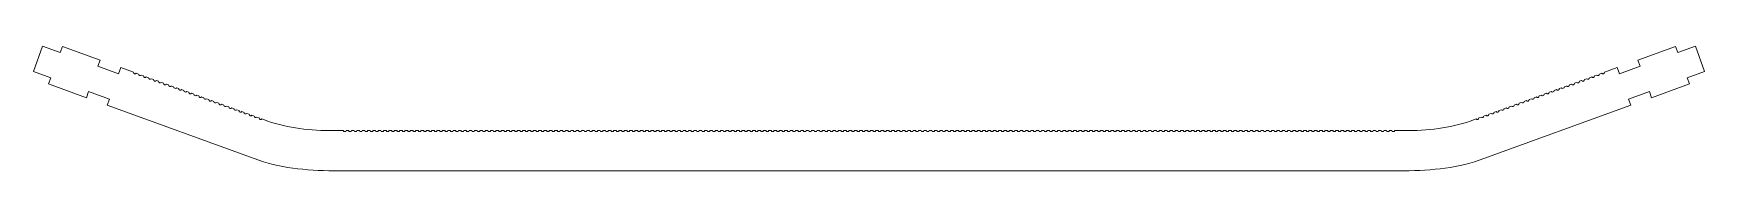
# Model space of a CAD drawing. Header units: millimetres. Extents: x -397 to 397, y -9 to 51.
import ezdxf

# ---------------------------------------------------------------- set-up
doc = ezdxf.new("R2010")
doc.units = ezdxf.units.MM

msp = doc.modelspace()

# ---------------------------------------------------------------- linework, layer by layer
at = {"color": 7, "linetype": 'Continuous', "lineweight": 15}
for p, q in [((-392.43, 50.62), (-396.77, 38.69)), ((-384.11, 47.59), (-392.43, 50.62)), ((-383.02, 50.58), (-384.11, 47.59)), ((-383.02, 50.58), (-365.12, 44.06)), ((383.02, 50.58), (365.12, 44.06)), ((383.02, 50.58), (384.11, 47.59)), ((384.11, 47.59), (392.43, 50.62)), ((396.77, 38.69), (392.43, 50.62)), ((-365.12, 44.06), (-366.21, 41.08)), ((-356.3, 37.47), (-366.21, 41.08)), ((-356.3, 37.47), (-355.21, 40.45)), ((-349.27, 38.29), (-355.21, 40.45)), ((355.21, 40.45), (349.27, 38.29)), ((356.3, 37.47), (355.21, 40.45)), ((356.3, 37.47), (366.21, 41.08)), ((365.12, 44.06), (366.21, 41.08)), ((-388.45, 35.66), (-396.77, 38.69)), ((-388.45, 35.66), (-389.54, 32.68)), ((-389.54, 32.68), (-371.64, 26.16)), ((-346.88, 37.42), (-347.93, 37.8)), ((-344.5, 36.55), (-345.54, 36.94)), ((-342.11, 35.68), (-343.16, 36.07)), ((-339.72, 34.82), (-340.77, 35.2)), ((-337.34, 33.95), (-338.38, 34.33)), ((-334.95, 33.08), (-336, 33.46)), ((-332.56, 32.21), (-333.61, 32.59)), ((333.61, 32.59), (332.56, 32.21)), ((336, 33.46), (334.95, 33.08)), ((338.38, 34.33), (337.34, 33.95)), ((340.77, 35.2), (339.72, 34.82)), ((343.16, 36.07), (342.11, 35.68)), ((345.54, 36.94), (344.5, 36.55)), ((347.93, 37.8), (346.88, 37.42)), ((389.54, 32.68), (371.64, 26.16)), ((388.45, 35.66), (396.77, 38.69)), ((388.45, 35.66), (389.54, 32.68)), ((-370.55, 29.14), (-371.64, 26.16)), ((-360.64, 25.54), (-370.55, 29.14)), ((-360.64, 25.54), (-361.73, 22.55)), ((-330.18, 31.34), (-331.22, 31.72)), ((-327.79, 30.47), (-328.84, 30.85)), ((-325.4, 29.6), (-326.45, 29.99)), ((-323.01, 28.74), (-324.06, 29.12)), ((-320.63, 27.87), (-321.68, 28.25)), ((-318.24, 27), (-319.29, 27.38)), ((-315.85, 26.13), (-316.9, 26.51)), ((-313.47, 25.26), (-314.52, 25.64)), ((-311.08, 24.39), (-312.13, 24.77)), ((-308.69, 23.52), (-309.74, 23.9)), ((309.74, 23.9), (308.69, 23.52)), ((312.13, 24.77), (311.08, 24.39)), ((314.52, 25.64), (313.47, 25.26)), ((316.9, 26.51), (315.85, 26.13)), ((319.29, 27.38), (318.24, 27)), ((321.68, 28.25), (320.63, 27.87)), ((324.06, 29.12), (323.01, 28.74)), ((326.45, 29.99), (325.4, 29.6)), ((328.84, 30.85), (327.79, 30.47)), ((331.22, 31.72), (330.18, 31.34)), ((360.64, 25.54), (370.55, 29.14)), ((360.64, 25.54), (361.73, 22.55)), ((370.55, 29.14), (371.64, 26.16)), ((-361.73, 22.55), (-292.01, -2.82)), ((-306.31, 22.65), (-307.36, 23.04)), ((-303.92, 21.79), (-304.97, 22.17)), ((-301.53, 20.92), (-302.58, 21.3)), ((-299.15, 20.05), (-300.19, 20.43)), ((-296.76, 19.18), (-297.81, 19.56)), ((-294.37, 18.31), (-295.42, 18.69)), ((-291.99, 17.44), (-293.03, 17.82)), ((-289.6, 16.57), (-290.65, 16.95)), ((-285.49, 15.08), (-288.26, 16.09)), ((288.26, 16.09), (285.49, 15.08)), ((290.65, 16.95), (289.6, 16.57)), ((293.03, 17.82), (291.99, 17.44)), ((292.01, -2.82), (361.73, 22.55)), ((295.42, 18.69), (294.37, 18.31)), ((297.81, 19.56), (296.76, 19.18)), ((300.19, 20.43), (299.15, 20.05)), ((302.58, 21.3), (301.53, 20.92)), ((304.97, 22.17), (303.92, 21.79)), ((307.36, 23.04), (306.31, 22.65)), ((-249.63, 10.52), (-254, 10.52)), ((-247.09, 10.52), (-248.21, 10.52)), ((-244.55, 10.52), (-245.67, 10.52)), ((-242.01, 10.52), (-243.13, 10.52)), ((-239.47, 10.52), (-240.59, 10.52)), ((-236.93, 10.52), (-238.05, 10.52)), ((-234.39, 10.52), (-235.51, 10.52)), ((-231.85, 10.52), (-232.97, 10.52)), ((-229.31, 10.52), (-230.43, 10.52)), ((-226.77, 10.52), (-227.89, 10.52)), ((-224.23, 10.52), (-225.35, 10.52)), ((-221.69, 10.52), (-222.81, 10.52)), ((-219.15, 10.52), (-220.27, 10.52)), ((-216.61, 10.52), (-217.73, 10.52)), ((-214.07, 10.52), (-215.19, 10.52)), ((-211.53, 10.52), (-212.65, 10.52)), ((-208.99, 10.52), (-210.11, 10.52)), ((-206.45, 10.52), (-207.57, 10.52)), ((-203.91, 10.52), (-205.03, 10.52)), ((-201.37, 10.52), (-202.49, 10.52)), ((-198.83, 10.52), (-199.95, 10.52)), ((-196.29, 10.52), (-197.41, 10.52)), ((-193.75, 10.52), (-194.87, 10.52)), ((-191.21, 10.52), (-192.33, 10.52)), ((-188.67, 10.52), (-189.79, 10.52)), ((-186.13, 10.52), (-187.25, 10.52)), ((-183.59, 10.52), (-184.71, 10.52)), ((-181.05, 10.52), (-182.17, 10.52)), ((-178.51, 10.52), (-179.63, 10.52)), ((-175.97, 10.52), (-177.09, 10.52)), ((-173.43, 10.52), (-174.55, 10.52)), ((-170.89, 10.52), (-172.01, 10.52)), ((-168.35, 10.52), (-169.47, 10.52)), ((-165.81, 10.52), (-166.93, 10.52)), ((-163.27, 10.52), (-164.39, 10.52)), ((-160.73, 10.52), (-161.85, 10.52)), ((-158.19, 10.52), (-159.31, 10.52)), ((-155.65, 10.52), (-156.77, 10.52)), ((-153.11, 10.52), (-154.23, 10.52)), ((-150.57, 10.52), (-151.69, 10.52)), ((-148.03, 10.52), (-149.15, 10.52)), ((-145.49, 10.52), (-146.61, 10.52)), ((-142.95, 10.52), (-144.07, 10.52)), ((-140.41, 10.52), (-141.53, 10.52)), ((-137.87, 10.52), (-138.99, 10.52)), ((-135.33, 10.52), (-136.45, 10.52)), ((-132.79, 10.52), (-133.91, 10.52)), ((-130.25, 10.52), (-131.37, 10.52)), ((-127.71, 10.52), (-128.83, 10.52)), ((-125.17, 10.52), (-126.29, 10.52)), ((-122.63, 10.52), (-123.75, 10.52)), ((-120.09, 10.52), (-121.21, 10.52)), ((-117.55, 10.52), (-118.67, 10.52)), ((-115.01, 10.52), (-116.13, 10.52)), ((-112.47, 10.52), (-113.59, 10.52)), ((-109.93, 10.52), (-111.05, 10.52)), ((-107.39, 10.52), (-108.51, 10.52)), ((-104.85, 10.52), (-105.97, 10.52)), ((-102.31, 10.52), (-103.43, 10.52)), ((-99.77, 10.52), (-100.89, 10.52)), ((-97.23, 10.52), (-98.35, 10.52)), ((-94.69, 10.52), (-95.81, 10.52)), ((-92.15, 10.52), (-93.27, 10.52)), ((-89.61, 10.52), (-90.73, 10.52)), ((-87.07, 10.52), (-88.19, 10.52)), ((-84.53, 10.52), (-85.65, 10.52)), ((-81.99, 10.52), (-83.11, 10.52)), ((-79.45, 10.52), (-80.57, 10.52)), ((-76.91, 10.52), (-78.03, 10.52)), ((-74.37, 10.52), (-75.49, 10.52)), ((-71.83, 10.52), (-72.95, 10.52)), ((-69.29, 10.52), (-70.41, 10.52)), ((-66.75, 10.52), (-67.87, 10.52)), ((-64.21, 10.52), (-65.33, 10.52)), ((-61.67, 10.52), (-62.79, 10.52)), ((-59.13, 10.52), (-60.25, 10.52)), ((-56.59, 10.52), (-57.71, 10.52)), ((-54.05, 10.52), (-55.17, 10.52)), ((-51.51, 10.52), (-52.63, 10.52)), ((-48.97, 10.52), (-50.09, 10.52)), ((-46.43, 10.52), (-47.55, 10.52)), ((-43.89, 10.52), (-45.01, 10.52)), ((-41.35, 10.52), (-42.47, 10.52)), ((-38.81, 10.52), (-39.93, 10.52)), ((-36.27, 10.52), (-37.39, 10.52)), ((-33.73, 10.52), (-34.85, 10.52)), ((-31.19, 10.52), (-32.31, 10.52)), ((-28.65, 10.52), (-29.77, 10.52)), ((-26.11, 10.52), (-27.23, 10.52)), ((-23.57, 10.52), (-24.69, 10.52)), ((-21.03, 10.52), (-22.15, 10.52)), ((-18.49, 10.52), (-19.61, 10.52)), ((-15.95, 10.52), (-17.07, 10.52)), ((-13.41, 10.52), (-14.53, 10.52)), ((-10.87, 10.52), (-11.99, 10.52)), ((-8.33, 10.52), (-9.45, 10.52)), ((-5.79, 10.52), (-6.91, 10.52)), ((-3.25, 10.52), (-4.37, 10.52)), ((-0.71, 10.52), (-1.83, 10.52)), ((1.83, 10.52), (0.71, 10.52)), ((4.37, 10.52), (3.25, 10.52)), ((6.91, 10.52), (5.79, 10.52)), ((9.45, 10.52), (8.33, 10.52)), ((11.99, 10.52), (10.87, 10.52)), ((14.53, 10.52), (13.41, 10.52)), ((17.07, 10.52), (15.95, 10.52)), ((19.61, 10.52), (18.49, 10.52)), ((22.15, 10.52), (21.03, 10.52)), ((24.69, 10.52), (23.57, 10.52)), ((27.23, 10.52), (26.11, 10.52)), ((29.77, 10.52), (28.65, 10.52)), ((32.31, 10.52), (31.19, 10.52)), ((34.85, 10.52), (33.73, 10.52)), ((37.39, 10.52), (36.27, 10.52)), ((39.93, 10.52), (38.81, 10.52)), ((42.47, 10.52), (41.35, 10.52)), ((45.01, 10.52), (43.89, 10.52)), ((47.55, 10.52), (46.43, 10.52)), ((50.09, 10.52), (48.97, 10.52)), ((52.63, 10.52), (51.51, 10.52)), ((55.17, 10.52), (54.05, 10.52)), ((57.71, 10.52), (56.59, 10.52)), ((60.25, 10.52), (59.13, 10.52)), ((62.79, 10.52), (61.67, 10.52)), ((65.33, 10.52), (64.21, 10.52)), ((67.87, 10.52), (66.75, 10.52)), ((70.41, 10.52), (69.29, 10.52)), ((72.95, 10.52), (71.83, 10.52)), ((75.49, 10.52), (74.37, 10.52)), ((78.03, 10.52), (76.91, 10.52)), ((80.57, 10.52), (79.45, 10.52)), ((83.11, 10.52), (81.99, 10.52)), ((85.65, 10.52), (84.53, 10.52)), ((88.19, 10.52), (87.07, 10.52)), ((90.73, 10.52), (89.61, 10.52)), ((93.27, 10.52), (92.15, 10.52)), ((95.81, 10.52), (94.69, 10.52)), ((98.35, 10.52), (97.23, 10.52)), ((100.89, 10.52), (99.77, 10.52)), ((103.43, 10.52), (102.31, 10.52)), ((105.97, 10.52), (104.85, 10.52)), ((108.51, 10.52), (107.39, 10.52)), ((111.05, 10.52), (109.93, 10.52)), ((113.59, 10.52), (112.47, 10.52)), ((116.13, 10.52), (115.01, 10.52)), ((118.67, 10.52), (117.55, 10.52)), ((121.21, 10.52), (120.09, 10.52)), ((123.75, 10.52), (122.63, 10.52)), ((126.29, 10.52), (125.17, 10.52)), ((128.83, 10.52), (127.71, 10.52)), ((131.37, 10.52), (130.25, 10.52)), ((133.91, 10.52), (132.79, 10.52)), ((136.45, 10.52), (135.33, 10.52)), ((138.99, 10.52), (137.87, 10.52)), ((141.53, 10.52), (140.41, 10.52)), ((144.07, 10.52), (142.95, 10.52)), ((146.61, 10.52), (145.49, 10.52)), ((149.15, 10.52), (148.03, 10.52)), ((151.69, 10.52), (150.57, 10.52)), ((154.23, 10.52), (153.11, 10.52)), ((156.77, 10.52), (155.65, 10.52)), ((159.31, 10.52), (158.19, 10.52)), ((161.85, 10.52), (160.73, 10.52)), ((164.39, 10.52), (163.27, 10.52)), ((166.93, 10.52), (165.81, 10.52)), ((169.47, 10.52), (168.35, 10.52)), ((172.01, 10.52), (170.89, 10.52)), ((174.55, 10.52), (173.43, 10.52)), ((177.09, 10.52), (175.97, 10.52)), ((179.63, 10.52), (178.51, 10.52)), ((182.17, 10.52), (181.05, 10.52)), ((184.71, 10.52), (183.59, 10.52)), ((187.25, 10.52), (186.13, 10.52)), ((189.79, 10.52), (188.67, 10.52)), ((192.33, 10.52), (191.21, 10.52)), ((194.87, 10.52), (193.75, 10.52)), ((197.41, 10.52), (196.29, 10.52)), ((199.95, 10.52), (198.83, 10.52)), ((202.49, 10.52), (201.37, 10.52)), ((205.03, 10.52), (203.91, 10.52)), ((207.57, 10.52), (206.45, 10.52)), ((210.11, 10.52), (208.99, 10.52)), ((212.65, 10.52), (211.53, 10.52)), ((215.19, 10.52), (214.07, 10.52)), ((217.73, 10.52), (216.61, 10.52)), ((220.27, 10.52), (219.15, 10.52)), ((222.81, 10.52), (221.69, 10.52)), ((225.35, 10.52), (224.23, 10.52)), ((227.89, 10.52), (226.77, 10.52)), ((230.43, 10.52), (229.31, 10.52)), ((232.97, 10.52), (231.85, 10.52)), ((235.51, 10.52), (234.39, 10.52)), ((238.05, 10.52), (236.93, 10.52)), ((240.59, 10.52), (239.47, 10.52)), ((243.13, 10.52), (242.01, 10.52)), ((245.67, 10.52), (244.55, 10.52)), ((248.21, 10.52), (247.09, 10.52)), ((254, 10.52), (249.63, 10.52)), ((-254, -8.57), (254, -8.57))]:
    msp.add_line(p, q, dxfattribs=at)
for centre, start, end in [((-348.52, 38.27), 178.25405, 321.74595), ((-346.13, 37.4), 178.25405, 321.74595), ((-343.75, 36.53), 178.25405, 321.74595), ((-341.36, 35.66), 178.25405, 321.74595), ((-338.97, 34.79), 178.25405, 321.74595), ((-336.59, 33.92), 178.25405, 321.74595), ((-334.2, 33.06), 178.25405, 321.74595), ((-331.81, 32.19), 178.25405, 321.74595), ((331.81, 32.19), 218.25405, 1.74595), ((334.2, 33.06), 218.25405, 1.74595), ((336.59, 33.92), 218.25405, 1.74595), ((338.97, 34.79), 218.25405, 1.74595), ((341.36, 35.66), 218.25405, 1.74595), ((343.75, 36.53), 218.25405, 1.74595), ((346.13, 37.4), 218.25405, 1.74595), ((348.52, 38.27), 218.25405, 1.74595), ((-329.43, 31.32), 178.25405, 321.74595), ((-327.04, 30.45), 178.25405, 321.74595), ((-324.65, 29.58), 178.25405, 321.74595), ((-322.27, 28.71), 178.25405, 321.74595), ((-319.88, 27.84), 178.25405, 321.74595), ((-317.49, 26.97), 178.25405, 321.74595), ((-315.1, 26.11), 178.25405, 321.74595), ((-312.72, 25.24), 178.25405, 321.74595), ((-310.33, 24.37), 178.25405, 321.74595), ((310.33, 24.37), 218.25405, 1.74595), ((312.72, 25.24), 218.25405, 1.74595), ((315.1, 26.11), 218.25405, 1.74595), ((317.49, 26.97), 218.25405, 1.74595), ((319.88, 27.84), 218.25405, 1.74595), ((322.27, 28.71), 218.25405, 1.74595), ((324.65, 29.58), 218.25405, 1.74595), ((327.04, 30.45), 218.25405, 1.74595), ((329.43, 31.32), 218.25405, 1.74595), ((-307.94, 23.5), 178.25405, 321.74595), ((-305.56, 22.63), 178.25405, 321.74595), ((-303.17, 21.76), 178.25405, 321.74595), ((-300.78, 20.89), 178.25405, 321.74595), ((-298.4, 20.02), 178.25405, 321.74595), ((-296.01, 19.16), 178.25405, 321.74595), ((-293.62, 18.29), 178.25405, 321.74595), ((-291.24, 17.42), 178.25405, 321.74595), ((-288.85, 16.55), 178.25405, 321.74595), ((288.85, 16.55), 218.25405, 1.74595), ((291.24, 17.42), 218.25405, 1.74595), ((293.62, 18.29), 218.25405, 1.74595), ((296.01, 19.16), 218.25405, 1.74595), ((298.4, 20.02), 218.25405, 1.74595), ((300.78, 20.89), 218.25405, 1.74595), ((303.17, 21.76), 218.25405, 1.74595), ((305.56, 22.63), 218.25405, 1.74595), ((307.94, 23.5), 218.25405, 1.74595), ((-248.92, 10.77), 199.47122, 340.52878), ((-246.38, 10.77), 199.47122, 340.52878), ((-243.84, 10.77), 199.47122, 340.52878), ((-241.3, 10.77), 199.47122, 340.52878), ((-238.76, 10.77), 199.47122, 340.52878), ((-236.22, 10.77), 199.47122, 340.52878), ((-233.68, 10.77), 199.47122, 340.52878), ((-231.14, 10.77), 199.47122, 340.52878), ((-228.6, 10.77), 199.47122, 340.52878), ((-226.06, 10.77), 199.47122, 340.52878), ((-223.52, 10.77), 199.47122, 340.52878), ((-220.98, 10.77), 199.47122, 340.52878), ((-218.44, 10.77), 199.47122, 340.52878), ((-215.9, 10.77), 199.47122, 340.52878), ((-213.36, 10.77), 199.47122, 340.52878), ((-210.82, 10.77), 199.47122, 340.52878), ((-208.28, 10.77), 199.47122, 340.52878), ((-205.74, 10.77), 199.47122, 340.52878), ((-203.2, 10.77), 199.47122, 340.52878), ((-200.66, 10.77), 199.47122, 340.52878), ((-198.12, 10.77), 199.47122, 340.52878), ((-195.58, 10.77), 199.47122, 340.52878), ((-193.04, 10.77), 199.47122, 340.52878), ((-190.5, 10.77), 199.47122, 340.52878), ((-187.96, 10.77), 199.47122, 340.52878), ((-185.42, 10.77), 199.47122, 340.52878), ((-182.88, 10.77), 199.47122, 340.52878), ((-180.34, 10.77), 199.47122, 340.52878), ((-177.8, 10.77), 199.47122, 340.52878), ((-175.26, 10.77), 199.47122, 340.52878), ((-172.72, 10.77), 199.47122, 340.52878), ((-170.18, 10.77), 199.47122, 340.52878), ((-167.64, 10.77), 199.47122, 340.52878), ((-165.1, 10.77), 199.47122, 340.52878), ((-162.56, 10.77), 199.47122, 340.52878), ((-160.02, 10.77), 199.47122, 340.52878), ((-157.48, 10.77), 199.47122, 340.52878), ((-154.94, 10.77), 199.47122, 340.52878), ((-152.4, 10.77), 199.47122, 340.52878), ((-149.86, 10.77), 199.47122, 340.52878), ((-147.32, 10.77), 199.47122, 340.52878), ((-144.78, 10.77), 199.47122, 340.52878), ((-142.24, 10.77), 199.47122, 340.52878), ((-139.7, 10.77), 199.47122, 340.52878), ((-137.16, 10.77), 199.47122, 340.52878), ((-134.62, 10.77), 199.47122, 340.52878), ((-132.08, 10.77), 199.47122, 340.52878), ((-129.54, 10.77), 199.47122, 340.52878), ((-127, 10.77), 199.47122, 340.52878), ((-124.46, 10.77), 199.47122, 340.52878), ((-121.92, 10.77), 199.47122, 340.52878), ((-119.38, 10.77), 199.47122, 340.52878), ((-116.84, 10.77), 199.47122, 340.52878), ((-114.3, 10.77), 199.47122, 340.52878), ((-111.76, 10.77), 199.47122, 340.52878), ((-109.22, 10.77), 199.47122, 340.52878), ((-106.68, 10.77), 199.47122, 340.52878), ((-104.14, 10.77), 199.47122, 340.52878), ((-101.6, 10.77), 199.47122, 340.52878), ((-99.06, 10.77), 199.47122, 340.52878), ((-96.52, 10.77), 199.47122, 340.52878), ((-93.98, 10.77), 199.47122, 340.52878), ((-91.44, 10.77), 199.47122, 340.52878), ((-88.9, 10.77), 199.47122, 340.52878), ((-86.36, 10.77), 199.47122, 340.52878), ((-83.82, 10.77), 199.47122, 340.52878), ((-81.28, 10.77), 199.47122, 340.52878), ((-78.74, 10.77), 199.47122, 340.52878), ((-76.2, 10.77), 199.47122, 340.52878), ((-73.66, 10.77), 199.47122, 340.52878), ((-71.12, 10.77), 199.47122, 340.52878), ((-68.58, 10.77), 199.47122, 340.52878), ((-66.04, 10.77), 199.47122, 340.52878), ((-63.5, 10.77), 199.47122, 340.52878), ((-60.96, 10.77), 199.47122, 340.52878), ((-58.42, 10.77), 199.47122, 340.52878), ((-55.88, 10.77), 199.47122, 340.52878), ((-53.34, 10.77), 199.47122, 340.52878), ((-50.8, 10.77), 199.47122, 340.52878), ((-48.26, 10.77), 199.47122, 340.52878), ((-45.72, 10.77), 199.47121, 340.52878), ((-43.18, 10.77), 199.47121, 340.52879), ((-40.64, 10.77), 199.47121, 340.52879), ((-38.1, 10.77), 199.47121, 340.52879), ((-35.56, 10.77), 199.47121, 340.52879), ((-33.02, 10.77), 199.47121, 340.52879), ((-30.48, 10.77), 199.47121, 340.52879), ((-27.94, 10.77), 199.47121, 340.52879), ((-25.4, 10.77), 199.47121, 340.52879), ((-22.86, 10.77), 199.47121, 340.52879), ((-20.32, 10.77), 199.47121, 340.52879), ((-17.78, 10.77), 199.47121, 340.52879), ((-15.24, 10.77), 199.47121, 340.52879), ((-12.7, 10.77), 199.47121, 340.52879), ((-10.16, 10.77), 199.47121, 340.52879), ((-7.62, 10.77), 199.47121, 340.52879), ((-5.08, 10.77), 199.47121, 340.52879), ((-2.54, 10.77), 199.47121, 340.52879), ((0, 10.77), 199.47121, 340.52879), ((2.54, 10.77), 199.47121, 340.52879), ((5.08, 10.77), 199.47121, 340.52879), ((7.62, 10.77), 199.47121, 340.52879), ((10.16, 10.77), 199.47121, 340.52879), ((12.7, 10.77), 199.47121, 340.52879), ((15.24, 10.77), 199.47121, 340.52879), ((17.78, 10.77), 199.47121, 340.52879), ((20.32, 10.77), 199.47121, 340.52879), ((22.86, 10.77), 199.47121, 340.52879), ((25.4, 10.77), 199.47121, 340.52879), ((27.94, 10.77), 199.47121, 340.52879), ((30.48, 10.77), 199.47121, 340.52879), ((33.02, 10.77), 199.47121, 340.52879), ((35.56, 10.77), 199.47121, 340.52879), ((38.1, 10.77), 199.47121, 340.52879), ((40.64, 10.77), 199.47121, 340.52879), ((43.18, 10.77), 199.47121, 340.52879), ((45.72, 10.77), 199.47122, 340.52879), ((48.26, 10.77), 199.47122, 340.52878), ((50.8, 10.77), 199.47122, 340.52878), ((53.34, 10.77), 199.47122, 340.52878), ((55.88, 10.77), 199.47122, 340.52878), ((58.42, 10.77), 199.47122, 340.52878), ((60.96, 10.77), 199.47122, 340.52878), ((63.5, 10.77), 199.47122, 340.52878), ((66.04, 10.77), 199.47122, 340.52878), ((68.58, 10.77), 199.47122, 340.52878), ((71.12, 10.77), 199.47122, 340.52878), ((73.66, 10.77), 199.47122, 340.52878), ((76.2, 10.77), 199.47122, 340.52878), ((78.74, 10.77), 199.47122, 340.52878), ((81.28, 10.77), 199.47122, 340.52878), ((83.82, 10.77), 199.47122, 340.52878), ((86.36, 10.77), 199.47122, 340.52878), ((88.9, 10.77), 199.47122, 340.52878), ((91.44, 10.77), 199.47122, 340.52878), ((93.98, 10.77), 199.47122, 340.52878), ((96.52, 10.77), 199.47122, 340.52878), ((99.06, 10.77), 199.47122, 340.52878), ((101.6, 10.77), 199.47122, 340.52878), ((104.14, 10.77), 199.47122, 340.52878), ((106.68, 10.77), 199.47122, 340.52878), ((109.22, 10.77), 199.47122, 340.52878), ((111.76, 10.77), 199.47122, 340.52878), ((114.3, 10.77), 199.47122, 340.52878), ((116.84, 10.77), 199.47122, 340.52878), ((119.38, 10.77), 199.47122, 340.52878), ((121.92, 10.77), 199.47122, 340.52878), ((124.46, 10.77), 199.47122, 340.52878), ((127, 10.77), 199.47122, 340.52878), ((129.54, 10.77), 199.47122, 340.52878), ((132.08, 10.77), 199.47122, 340.52878), ((134.62, 10.77), 199.47122, 340.52878), ((137.16, 10.77), 199.47122, 340.52878), ((139.7, 10.77), 199.47122, 340.52878), ((142.24, 10.77), 199.47122, 340.52878), ((144.78, 10.77), 199.47122, 340.52878), ((147.32, 10.77), 199.47122, 340.52878), ((149.86, 10.77), 199.47122, 340.52878), ((152.4, 10.77), 199.47122, 340.52878), ((154.94, 10.77), 199.47122, 340.52878), ((157.48, 10.77), 199.47122, 340.52878), ((160.02, 10.77), 199.47122, 340.52878), ((162.56, 10.77), 199.47122, 340.52878), ((165.1, 10.77), 199.47122, 340.52878), ((167.64, 10.77), 199.47122, 340.52878), ((170.18, 10.77), 199.47122, 340.52878), ((172.72, 10.77), 199.47122, 340.52878), ((175.26, 10.77), 199.47122, 340.52878), ((177.8, 10.77), 199.47122, 340.52878), ((180.34, 10.77), 199.47122, 340.52878), ((182.88, 10.77), 199.47122, 340.52878), ((185.42, 10.77), 199.47122, 340.52878), ((187.96, 10.77), 199.47122, 340.52878), ((190.5, 10.77), 199.47122, 340.52878), ((193.04, 10.77), 199.47122, 340.52878), ((195.58, 10.77), 199.47122, 340.52878), ((198.12, 10.77), 199.47122, 340.52878), ((200.66, 10.77), 199.47122, 340.52878), ((203.2, 10.77), 199.47122, 340.52878), ((205.74, 10.77), 199.47122, 340.52878), ((208.28, 10.77), 199.47122, 340.52878), ((210.82, 10.77), 199.47122, 340.52878), ((213.36, 10.77), 199.47122, 340.52878), ((215.9, 10.77), 199.47122, 340.52878), ((218.44, 10.77), 199.47122, 340.52878), ((220.98, 10.77), 199.47122, 340.52878), ((223.52, 10.77), 199.47122, 340.52878), ((226.06, 10.77), 199.47122, 340.52878), ((228.6, 10.77), 199.47122, 340.52878), ((231.14, 10.77), 199.47122, 340.52878), ((233.68, 10.77), 199.47122, 340.52878), ((236.22, 10.77), 199.47122, 340.52878), ((238.76, 10.77), 199.47122, 340.52878), ((241.3, 10.77), 199.47122, 340.52878), ((243.84, 10.77), 199.47122, 340.52878), ((246.38, 10.77), 199.47122, 340.52878), ((248.92, 10.77), 199.47122, 340.52878)]:
    msp.add_arc(centre, 0.75, start, end, dxfattribs=at)
for points in [[(-254, 10.52), (-265.31, 10.52), (-275.79, 11.55), (-285.49, 15.08)], [(285.49, 15.08), (275.79, 11.55), (265.32, 10.52), (254, 10.52)], [(-292.01, -2.82), (-280.2, -7.12), (-267.53, -8.57), (-254, -8.57)], [(254, -8.57), (267.51, -8.57), (280.2, -7.12), (292.01, -2.82)]]:
    msp.add_open_spline(points, degree=3, dxfattribs=at)

doc.saveas('drawing.dxf')
